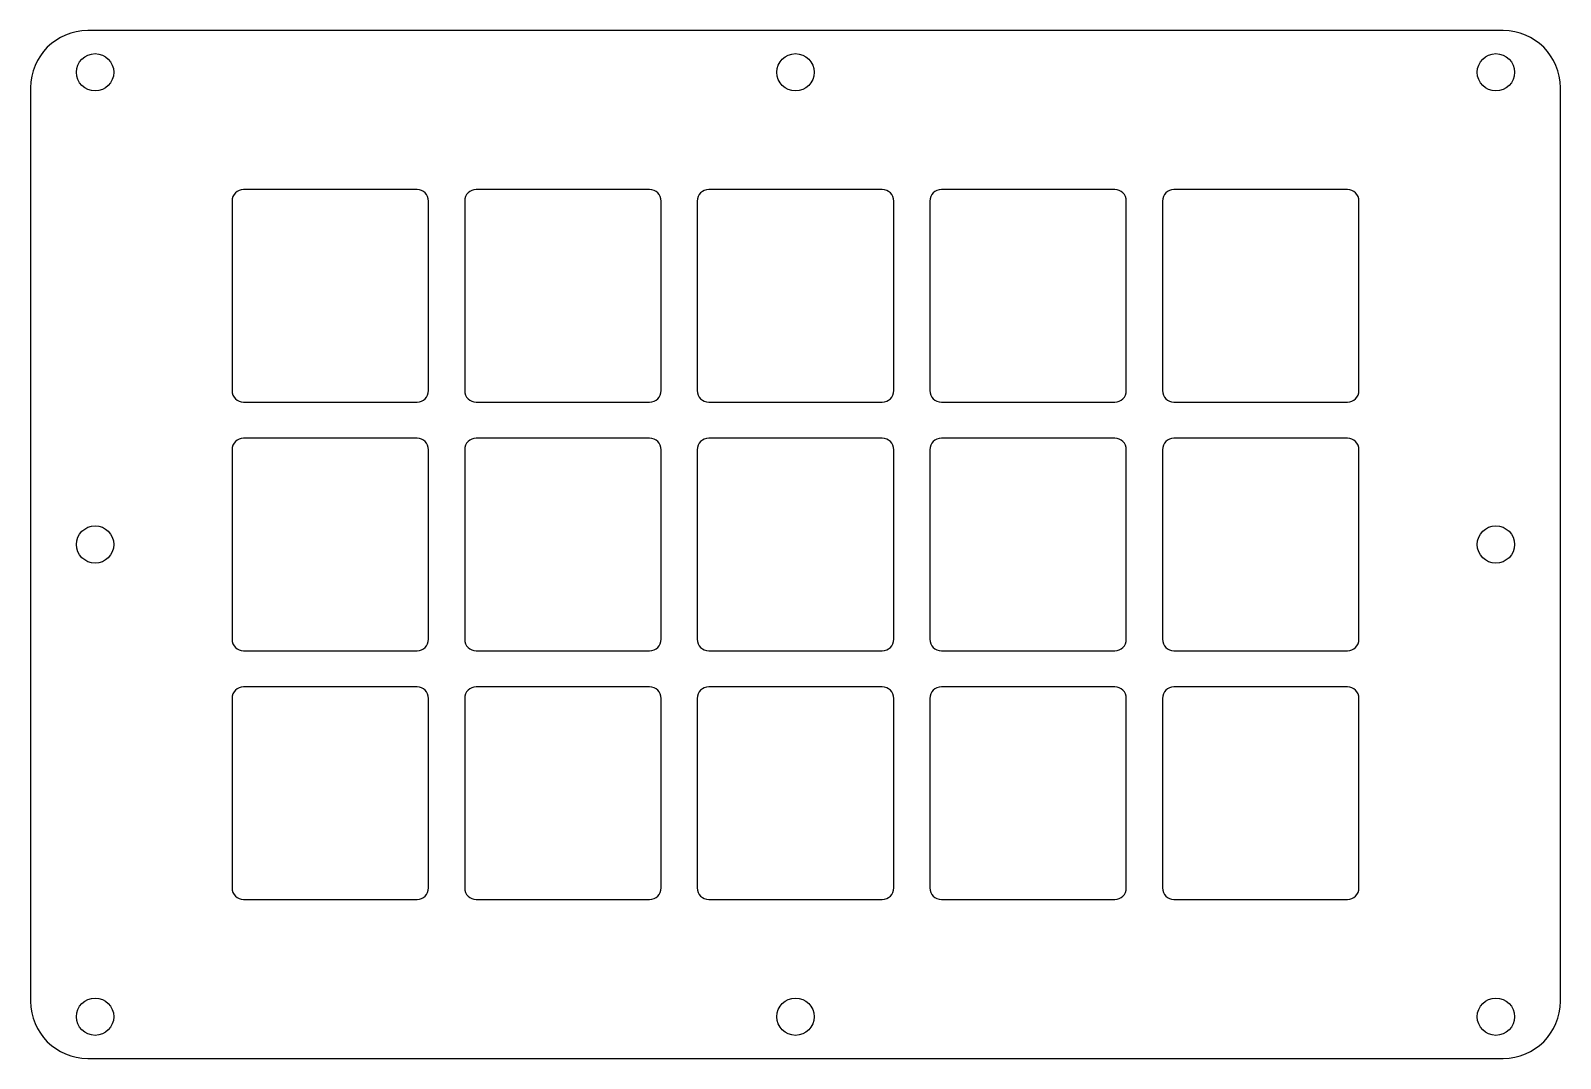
# Model space of a CAD drawing. Header units: millimetres. Extents: x -67 to 67, y -45 to 45.
import ezdxf

# ---------------------------------------------------------------- set-up
doc = ezdxf.new("R2010")
doc.units = ezdxf.units.MM

msp = doc.modelspace()

# ---------------------------------------------------------------- linework, layer by layer
at = {"color": 7, "linetype": 'Continuous', "lineweight": 25}
for p, q in [((62, 45), (-62, 45)), ((-67, 40), (-67, -40)), ((67, -40), (67, 40)), ((-33.15, 31.075), (-48.35, 31.075)), ((-12.775, 31.075), (-27.975, 31.075)), ((7.6, 31.075), (-7.6, 31.075)), ((27.975, 31.075), (12.775, 31.075)), ((48.35, 31.075), (33.15, 31.075)), ((-49.35, 30.075), (-49.35, 13.475)), ((-32.15, 13.475), (-32.15, 30.075)), ((-28.975, 30.075), (-28.975, 13.475)), ((-11.775, 13.475), (-11.775, 30.075)), ((-8.6, 30.075), (-8.6, 13.475)), ((8.6, 13.475), (8.6, 30.075)), ((11.775, 30.075), (11.775, 13.475)), ((28.975, 13.475), (28.975, 30.075)), ((32.15, 30.075), (32.15, 13.475)), ((49.35, 13.475), (49.35, 30.075)), ((-48.35, 12.475), (-33.15, 12.475)), ((-27.975, 12.475), (-12.775, 12.475)), ((-7.6, 12.475), (7.6, 12.475)), ((12.775, 12.475), (27.975, 12.475)), ((33.15, 12.475), (48.35, 12.475)), ((-49.35, 8.3), (-49.35, -8.3)), ((-33.15, 9.3), (-48.35, 9.3)), ((-32.15, -8.3), (-32.15, 8.3)), ((-28.975, 8.3), (-28.975, -8.3)), ((-12.775, 9.3), (-27.975, 9.3)), ((-11.775, -8.3), (-11.775, 8.3)), ((-8.6, 8.3), (-8.6, -8.3)), ((7.6, 9.3), (-7.6, 9.3)), ((8.6, -8.3), (8.6, 8.3)), ((11.775, 8.3), (11.775, -8.3)), ((27.975, 9.3), (12.775, 9.3)), ((28.975, -8.3), (28.975, 8.3)), ((32.15, 8.3), (32.15, -8.3)), ((48.35, 9.3), (33.15, 9.3)), ((49.35, -8.3), (49.35, 8.3)), ((-48.35, -9.3), (-33.15, -9.3)), ((-27.975, -9.3), (-12.775, -9.3)), ((-7.6, -9.3), (7.6, -9.3)), ((12.775, -9.3), (27.975, -9.3)), ((33.15, -9.3), (48.35, -9.3)), ((-33.15, -12.475), (-48.35, -12.475)), ((-12.775, -12.475), (-27.975, -12.475)), ((7.6, -12.475), (-7.6, -12.475)), ((27.975, -12.475), (12.775, -12.475)), ((48.35, -12.475), (33.15, -12.475)), ((-49.35, -13.475), (-49.35, -30.075)), ((-32.15, -30.075), (-32.15, -13.475)), ((-28.975, -13.475), (-28.975, -30.075)), ((-11.775, -30.075), (-11.775, -13.475)), ((-8.6, -13.475), (-8.6, -30.075)), ((8.6, -30.075), (8.6, -13.475)), ((11.775, -13.475), (11.775, -30.075)), ((28.975, -30.075), (28.975, -13.475)), ((32.15, -13.475), (32.15, -30.075)), ((49.35, -30.075), (49.35, -13.475)), ((-48.35, -31.075), (-33.15, -31.075)), ((-27.975, -31.075), (-12.775, -31.075)), ((-7.6, -31.075), (7.6, -31.075)), ((12.775, -31.075), (27.975, -31.075)), ((33.15, -31.075), (48.35, -31.075)), ((-62, -45), (62, -45))]:
    msp.add_line(p, q, dxfattribs=at)
for centre in [(-61.35, 41.35), (0, 41.35), (61.35, 41.35), (-61.35, 0), (61.35, 0), (-61.35, -41.35), (0, -41.35), (61.35, -41.35)]:
    msp.add_circle(centre, 1.632, dxfattribs=at)
for centre, radius, start, end in [((-62, 40), 5, 90, 180), ((62, 40), 5, 0, 90), ((-48.35, 30.075), 1, 90, 180), ((-33.15, 30.075), 1, 0, 90), ((-27.975, 30.075), 1, 90, 180), ((-12.775, 30.075), 1, 0, 90), ((-7.6, 30.075), 1, 90, 180), ((7.6, 30.075), 1, 0, 90), ((12.775, 30.075), 1, 90, 180), ((27.975, 30.075), 1, 0, 90), ((33.15, 30.075), 1, 90, 180), ((48.35, 30.075), 1, 0, 90), ((-48.35, 13.475), 1, 180, 270), ((-33.15, 13.475), 1, 270, 0), ((-27.975, 13.475), 1, 180, 270), ((-12.775, 13.475), 1, 270, 0), ((-7.6, 13.475), 1, 180, 270), ((7.6, 13.475), 1, 270, 0), ((12.775, 13.475), 1, 180, 270), ((27.975, 13.475), 1, 270, 0), ((33.15, 13.475), 1, 180, 270), ((48.35, 13.475), 1, 270, 0), ((-48.35, 8.3), 1, 90, 180), ((-33.15, 8.3), 1, 0, 90), ((-27.975, 8.3), 1, 90, 180), ((-12.775, 8.3), 1, 0, 90), ((-7.6, 8.3), 1, 90, 180), ((7.6, 8.3), 1, 0, 90), ((12.775, 8.3), 1, 90, 180), ((27.975, 8.3), 1, 0, 90), ((33.15, 8.3), 1, 90, 180), ((48.35, 8.3), 1, 0, 90), ((-48.35, -8.3), 1, 180, 270), ((-33.15, -8.3), 1, 270, 0), ((-27.975, -8.3), 1, 180, 270), ((-12.775, -8.3), 1, 270, 0), ((-7.6, -8.3), 1, 180, 270), ((7.6, -8.3), 1, 270, 0), ((12.775, -8.3), 1, 180, 270), ((27.975, -8.3), 1, 270, 0), ((33.15, -8.3), 1, 180, 270), ((48.35, -8.3), 1, 270, 0), ((-48.35, -13.475), 1, 90, 180), ((-33.15, -13.475), 1, 0, 90), ((-27.975, -13.475), 1, 90, 180), ((-12.775, -13.475), 1, 0, 90), ((-7.6, -13.475), 1, 90, 180), ((7.6, -13.475), 1, 0, 90), ((12.775, -13.475), 1, 90, 180), ((27.975, -13.475), 1, 0, 90), ((33.15, -13.475), 1, 90, 180), ((48.35, -13.475), 1, 0, 90), ((-48.35, -30.075), 1, 180, 270), ((-33.15, -30.075), 1, 270, 0), ((-27.975, -30.075), 1, 180, 270), ((-12.775, -30.075), 1, 270, 0), ((-7.6, -30.075), 1, 180, 270), ((7.6, -30.075), 1, 270, 0), ((12.775, -30.075), 1, 180, 270), ((27.975, -30.075), 1, 270, 0), ((33.15, -30.075), 1, 180, 270), ((48.35, -30.075), 1, 270, 0), ((-62, -40), 5, 180, 270), ((62, -40), 5, 270, 0)]:
    msp.add_arc(centre, radius, start, end, dxfattribs=at)

doc.saveas('drawing.dxf')
